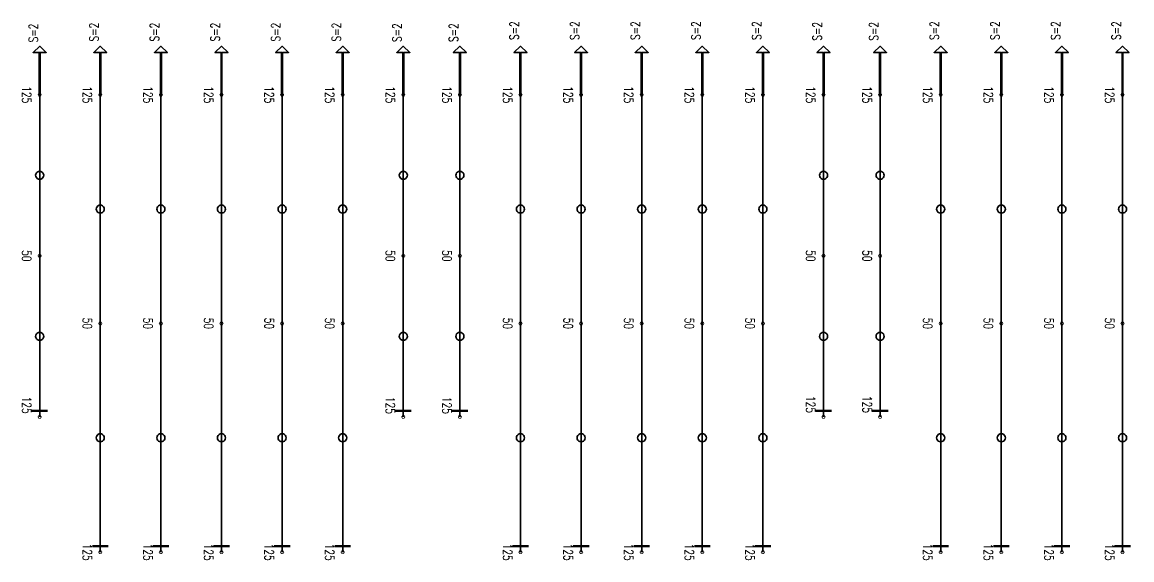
# Model space of a CAD drawing. Header units: millimetres. Extents: x 130150 to 587758, y -25561 to 50684.
# Drawn here: x 524268 to 551730, y 27610 to 40927 of the extents above; entities that cross this region are included whole.
import ezdxf

# ---------------------------------------------------------------- set-up
doc = ezdxf.new("R2010")
doc.units = ezdxf.units.MM
doc.layers.add('Current plane_Column', color=7, linetype='Continuous', true_color=0x4b00ff)
doc.layers.add('NDC_S-TENDON', color=6, linetype='Continuous', lineweight=35)
doc.layers.add('NDC_S_ANNO', color=7, linetype='Continuous', lineweight=20)
doc.styles.add('NDC_ANNO', font='', dxfattribs={"width": 0.8})
doc.styles.get('NDC_ANNO').set_extended_font_data('Dotum')

# ---------------------------------------------------------------- blocks, each defined once
blk = doc.blocks.new('HTB TDY')
at = {"layer": 'NDC_S-TENDON', "linetype": 'Continuous'}
for points, elevation in [([(15962, 29630), (15962, 30680), (16112, 30680), (15950, 30830), (15788, 30680), (15938, 30680), (15938, 29630)], 3575), ([(17462, 29630), (17462, 30680), (17612, 30680), (17450, 30830), (17288, 30680), (17438, 30680), (17438, 29630)], 3575), ([(18962, 29630), (18962, 30680), (19112, 30680), (18950, 30830), (18788, 30680), (18938, 30680), (18938, 29630)], 3575), ([(20462, 29630), (20462, 30680), (20612, 30680), (20450, 30830), (20288, 30680), (20438, 30680), (20438, 29630)], 3575), ([(21962, 29630), (21962, 30680), (22112, 30680), (21950, 30830), (21788, 30680), (21938, 30680), (21938, 29630)], 3575), ([(23462, 29630), (23462, 30680), (23612, 30680), (23450, 30830), (23288, 30680), (23438, 30680), (23438, 29630)], 3575), ([(24962, 29630), (24962, 30680), (25112, 30680), (24950, 30830), (24788, 30680), (24938, 30680), (24938, 29630)], 3575), ([(26362, 29630), (26362, 30680), (26512, 30680), (26350, 30830), (26188, 30680), (26338, 30680), (26338, 29630)], 3575), ([(27862, 29630), (27862, 30680), (28012, 30680), (27850, 30830), (27688, 30680), (27838, 30680), (27838, 29630)], 3575), ([(29362, 29630), (29362, 30680), (29512, 30680), (29350, 30830), (29188, 30680), (29338, 30680), (29338, 29630)], 3575), ([(30862, 29630), (30862, 30680), (31012, 30680), (30850, 30830), (30688, 30680), (30838, 30680), (30838, 29630)], 3575), ([(32362, 29630), (32362, 30680), (32512, 30680), (32350, 30830), (32188, 30680), (32338, 30680), (32338, 29630)], 3575), ([(33862, 29630), (33862, 30680), (34012, 30680), (33850, 30830), (33688, 30680), (33838, 30680), (33838, 29630)], 3575), ([(35362, 29630), (35362, 30680), (35512, 30680), (35350, 30830), (35188, 30680), (35338, 30680), (35338, 29630)], 3575), ([(36762, 29630), (36762, 30680), (36912, 30680), (36750, 30830), (36588, 30680), (36738, 30680), (36738, 29630)], 3575), ([(38262, 29630), (38262, 30680), (38412, 30680), (38250, 30830), (38088, 30680), (38238, 30680), (38238, 29630)], 3575), ([(39762, 29630), (39762, 30680), (39912, 30680), (39750, 30830), (39588, 30680), (39738, 30680), (39738, 29630)], 3575), ([(41262, 29630), (41262, 30680), (41412, 30680), (41250, 30830), (41088, 30680), (41238, 30680), (41238, 29630)], 3575), ([(42762, 29630), (42762, 30680), (42912, 30680), (42750, 30830), (42588, 30680), (42738, 30680), (42738, 29630)], 3575), ([(15950, 27535), (15981, 27540), (16009, 27554), (16031, 27576), (16045, 27604), (16050, 27635), (16045, 27666), (16031, 27694), (16009, 27716), (15981, 27730), (15950, 27735), (15919, 27730), (15891, 27716), (15869, 27694), (15855, 27666), (15850, 27635), (15855, 27604), (15869, 27576), (15891, 27554), (15919, 27540), (15950, 27535)], 3532), ([(24950, 27535), (24981, 27540), (25009, 27554), (25031, 27576), (25045, 27604), (25050, 27635), (25045, 27666), (25031, 27694), (25009, 27716), (24981, 27730), (24950, 27735), (24919, 27730), (24891, 27716), (24869, 27694), (24855, 27666), (24850, 27635), (24855, 27604), (24869, 27576), (24891, 27554), (24919, 27540), (24950, 27535)], 3532), ([(26350, 27535), (26381, 27540), (26409, 27554), (26431, 27576), (26445, 27604), (26450, 27635), (26445, 27666), (26431, 27694), (26409, 27716), (26381, 27730), (26350, 27735), (26319, 27730), (26291, 27716), (26269, 27694), (26255, 27666), (26250, 27635), (26255, 27604), (26269, 27576), (26291, 27554), (26319, 27540), (26350, 27535)], 3532), ([(35350, 27535), (35381, 27540), (35409, 27554), (35431, 27576), (35445, 27604), (35450, 27635), (35445, 27666), (35431, 27694), (35409, 27716), (35381, 27730), (35350, 27735), (35319, 27730), (35291, 27716), (35269, 27694), (35255, 27666), (35250, 27635), (35255, 27604), (35269, 27576), (35291, 27554), (35319, 27540), (35350, 27535)], 3532), ([(36750, 27535), (36781, 27540), (36809, 27554), (36831, 27576), (36845, 27604), (36850, 27635), (36845, 27666), (36831, 27694), (36809, 27716), (36781, 27730), (36750, 27735), (36719, 27730), (36691, 27716), (36669, 27694), (36655, 27666), (36650, 27635), (36655, 27604), (36669, 27576), (36691, 27554), (36719, 27540), (36750, 27535)], 3532), ([(17450, 26698), (17481, 26702), (17509, 26717), (17531, 26739), (17545, 26767), (17550, 26798), (17545, 26829), (17531, 26856), (17509, 26879), (17481, 26893), (17450, 26898), (17419, 26893), (17391, 26879), (17369, 26856), (17355, 26829), (17350, 26798), (17355, 26767), (17369, 26739), (17391, 26717), (17419, 26702), (17450, 26698)], 3532), ([(18950, 26698), (18981, 26702), (19009, 26717), (19031, 26739), (19045, 26767), (19050, 26798), (19045, 26829), (19031, 26856), (19009, 26879), (18981, 26893), (18950, 26898), (18919, 26893), (18891, 26879), (18869, 26856), (18855, 26829), (18850, 26798), (18855, 26767), (18869, 26739), (18891, 26717), (18919, 26702), (18950, 26698)], 3532), ([(20450, 26698), (20481, 26702), (20509, 26717), (20531, 26739), (20545, 26767), (20550, 26798), (20545, 26829), (20531, 26856), (20509, 26879), (20481, 26893), (20450, 26898), (20419, 26893), (20391, 26879), (20369, 26856), (20355, 26829), (20350, 26798), (20355, 26767), (20369, 26739), (20391, 26717), (20419, 26702), (20450, 26698)], 3532), ([(21950, 26698), (21981, 26702), (22009, 26717), (22031, 26739), (22045, 26767), (22050, 26798), (22045, 26829), (22031, 26856), (22009, 26879), (21981, 26893), (21950, 26898), (21919, 26893), (21891, 26879), (21869, 26856), (21855, 26829), (21850, 26798), (21855, 26767), (21869, 26739), (21891, 26717), (21919, 26702), (21950, 26698)], 3532), ([(23450, 26698), (23481, 26702), (23509, 26717), (23531, 26739), (23545, 26767), (23550, 26798), (23545, 26829), (23531, 26856), (23509, 26879), (23481, 26893), (23450, 26898), (23419, 26893), (23391, 26879), (23369, 26856), (23355, 26829), (23350, 26798), (23355, 26767), (23369, 26739), (23391, 26717), (23419, 26702), (23450, 26698)], 3532), ([(27850, 26698), (27881, 26702), (27909, 26717), (27931, 26739), (27945, 26767), (27950, 26798), (27945, 26829), (27931, 26856), (27909, 26879), (27881, 26893), (27850, 26898), (27819, 26893), (27791, 26879), (27769, 26856), (27755, 26829), (27750, 26798), (27755, 26767), (27769, 26739), (27791, 26717), (27819, 26702), (27850, 26698)], 3532), ([(29350, 26698), (29381, 26702), (29409, 26717), (29431, 26739), (29445, 26767), (29450, 26798), (29445, 26829), (29431, 26856), (29409, 26879), (29381, 26893), (29350, 26898), (29319, 26893), (29291, 26879), (29269, 26856), (29255, 26829), (29250, 26798), (29255, 26767), (29269, 26739), (29291, 26717), (29319, 26702), (29350, 26698)], 3532), ([(30850, 26698), (30881, 26702), (30909, 26717), (30931, 26739), (30945, 26767), (30950, 26798), (30945, 26829), (30931, 26856), (30909, 26879), (30881, 26893), (30850, 26898), (30819, 26893), (30791, 26879), (30769, 26856), (30755, 26829), (30750, 26798), (30755, 26767), (30769, 26739), (30791, 26717), (30819, 26702), (30850, 26698)], 3532), ([(32350, 26698), (32381, 26702), (32409, 26717), (32431, 26739), (32445, 26767), (32450, 26798), (32445, 26829), (32431, 26856), (32409, 26879), (32381, 26893), (32350, 26898), (32319, 26893), (32291, 26879), (32269, 26856), (32255, 26829), (32250, 26798), (32255, 26767), (32269, 26739), (32291, 26717), (32319, 26702), (32350, 26698)], 3532), ([(33850, 26698), (33881, 26702), (33909, 26717), (33931, 26739), (33945, 26767), (33950, 26798), (33945, 26829), (33931, 26856), (33909, 26879), (33881, 26893), (33850, 26898), (33819, 26893), (33791, 26879), (33769, 26856), (33755, 26829), (33750, 26798), (33755, 26767), (33769, 26739), (33791, 26717), (33819, 26702), (33850, 26698)], 3532), ([(38250, 26698), (38281, 26702), (38309, 26717), (38331, 26739), (38345, 26767), (38350, 26798), (38345, 26829), (38331, 26856), (38309, 26879), (38281, 26893), (38250, 26898), (38219, 26893), (38191, 26879), (38169, 26856), (38155, 26829), (38150, 26798), (38155, 26767), (38169, 26739), (38191, 26717), (38219, 26702), (38250, 26698)], 3532), ([(39750, 26698), (39781, 26702), (39809, 26717), (39831, 26739), (39845, 26767), (39850, 26798), (39845, 26829), (39831, 26856), (39809, 26879), (39781, 26893), (39750, 26898), (39719, 26893), (39691, 26879), (39669, 26856), (39655, 26829), (39650, 26798), (39655, 26767), (39669, 26739), (39691, 26717), (39719, 26702), (39750, 26698)], 3532), ([(41250, 26698), (41281, 26702), (41309, 26717), (41331, 26739), (41345, 26767), (41350, 26798), (41345, 26829), (41331, 26856), (41309, 26879), (41281, 26893), (41250, 26898), (41219, 26893), (41191, 26879), (41169, 26856), (41155, 26829), (41150, 26798), (41155, 26767), (41169, 26739), (41191, 26717), (41219, 26702), (41250, 26698)], 3532), ([(42750, 26698), (42781, 26702), (42809, 26717), (42831, 26739), (42845, 26767), (42850, 26798), (42845, 26829), (42831, 26856), (42809, 26879), (42781, 26893), (42750, 26898), (42719, 26893), (42691, 26879), (42669, 26856), (42655, 26829), (42650, 26798), (42655, 26767), (42669, 26739), (42691, 26717), (42719, 26702), (42750, 26698)], 3532), ([(15950, 23545), (15981, 23550), (16009, 23564), (16031, 23586), (16045, 23614), (16050, 23645), (16045, 23676), (16031, 23704), (16009, 23726), (15981, 23740), (15950, 23745), (15919, 23740), (15891, 23726), (15869, 23704), (15855, 23676), (15850, 23645), (15855, 23614), (15869, 23586), (15891, 23564), (15919, 23550), (15950, 23545)], 3532), ([(24950, 23545), (24981, 23550), (25009, 23564), (25031, 23586), (25045, 23614), (25050, 23645), (25045, 23676), (25031, 23704), (25009, 23726), (24981, 23740), (24950, 23745), (24919, 23740), (24891, 23726), (24869, 23704), (24855, 23676), (24850, 23645), (24855, 23614), (24869, 23586), (24891, 23564), (24919, 23550), (24950, 23545)], 3532), ([(26350, 23545), (26381, 23550), (26409, 23564), (26431, 23586), (26445, 23614), (26450, 23645), (26445, 23676), (26431, 23704), (26409, 23726), (26381, 23740), (26350, 23745), (26319, 23740), (26291, 23726), (26269, 23704), (26255, 23676), (26250, 23645), (26255, 23614), (26269, 23586), (26291, 23564), (26319, 23550), (26350, 23545)], 3532), ([(35350, 23545), (35381, 23550), (35409, 23564), (35431, 23586), (35445, 23614), (35450, 23645), (35445, 23676), (35431, 23704), (35409, 23726), (35381, 23740), (35350, 23745), (35319, 23740), (35291, 23726), (35269, 23704), (35255, 23676), (35250, 23645), (35255, 23614), (35269, 23586), (35291, 23564), (35319, 23550), (35350, 23545)], 3532), ([(36750, 23545), (36781, 23550), (36809, 23564), (36831, 23586), (36845, 23614), (36850, 23645), (36845, 23676), (36831, 23704), (36809, 23726), (36781, 23740), (36750, 23745), (36719, 23740), (36691, 23726), (36669, 23704), (36655, 23676), (36650, 23645), (36655, 23614), (36669, 23586), (36691, 23564), (36719, 23550), (36750, 23545)], 3532), ([(17450, 21033), (17481, 21037), (17509, 21052), (17531, 21074), (17545, 21102), (17550, 21133), (17545, 21163), (17531, 21191), (17509, 21213), (17481, 21228), (17450, 21233), (17419, 21228), (17391, 21213), (17369, 21191), (17355, 21163), (17350, 21133), (17355, 21102), (17369, 21074), (17391, 21052), (17419, 21037), (17450, 21033)], 3532), ([(18950, 21033), (18981, 21037), (19009, 21052), (19031, 21074), (19045, 21102), (19050, 21133), (19045, 21163), (19031, 21191), (19009, 21213), (18981, 21228), (18950, 21233), (18919, 21228), (18891, 21213), (18869, 21191), (18855, 21163), (18850, 21133), (18855, 21102), (18869, 21074), (18891, 21052), (18919, 21037), (18950, 21033)], 3532), ([(20450, 21033), (20481, 21037), (20509, 21052), (20531, 21074), (20545, 21102), (20550, 21133), (20545, 21163), (20531, 21191), (20509, 21213), (20481, 21228), (20450, 21233), (20419, 21228), (20391, 21213), (20369, 21191), (20355, 21163), (20350, 21133), (20355, 21102), (20369, 21074), (20391, 21052), (20419, 21037), (20450, 21033)], 3532), ([(21950, 21033), (21981, 21037), (22009, 21052), (22031, 21074), (22045, 21102), (22050, 21133), (22045, 21163), (22031, 21191), (22009, 21213), (21981, 21228), (21950, 21233), (21919, 21228), (21891, 21213), (21869, 21191), (21855, 21163), (21850, 21133), (21855, 21102), (21869, 21074), (21891, 21052), (21919, 21037), (21950, 21033)], 3532), ([(23450, 21033), (23481, 21037), (23509, 21052), (23531, 21074), (23545, 21102), (23550, 21133), (23545, 21163), (23531, 21191), (23509, 21213), (23481, 21228), (23450, 21233), (23419, 21228), (23391, 21213), (23369, 21191), (23355, 21163), (23350, 21133), (23355, 21102), (23369, 21074), (23391, 21052), (23419, 21037), (23450, 21033)], 3532), ([(27850, 21033), (27881, 21037), (27909, 21052), (27931, 21074), (27945, 21102), (27950, 21133), (27945, 21163), (27931, 21191), (27909, 21213), (27881, 21228), (27850, 21233), (27819, 21228), (27791, 21213), (27769, 21191), (27755, 21163), (27750, 21133), (27755, 21102), (27769, 21074), (27791, 21052), (27819, 21037), (27850, 21033)], 3532), ([(29350, 21033), (29381, 21037), (29409, 21052), (29431, 21074), (29445, 21102), (29450, 21133), (29445, 21163), (29431, 21191), (29409, 21213), (29381, 21228), (29350, 21233), (29319, 21228), (29291, 21213), (29269, 21191), (29255, 21163), (29250, 21133), (29255, 21102), (29269, 21074), (29291, 21052), (29319, 21037), (29350, 21033)], 3532), ([(30850, 21033), (30881, 21037), (30909, 21052), (30931, 21074), (30945, 21102), (30950, 21133), (30945, 21163), (30931, 21191), (30909, 21213), (30881, 21228), (30850, 21233), (30819, 21228), (30791, 21213), (30769, 21191), (30755, 21163), (30750, 21133), (30755, 21102), (30769, 21074), (30791, 21052), (30819, 21037), (30850, 21033)], 3532), ([(32350, 21033), (32381, 21037), (32409, 21052), (32431, 21074), (32445, 21102), (32450, 21133), (32445, 21163), (32431, 21191), (32409, 21213), (32381, 21228), (32350, 21233), (32319, 21228), (32291, 21213), (32269, 21191), (32255, 21163), (32250, 21133), (32255, 21102), (32269, 21074), (32291, 21052), (32319, 21037), (32350, 21033)], 3532), ([(33850, 21033), (33881, 21037), (33909, 21052), (33931, 21074), (33945, 21102), (33950, 21133), (33945, 21163), (33931, 21191), (33909, 21213), (33881, 21228), (33850, 21233), (33819, 21228), (33791, 21213), (33769, 21191), (33755, 21163), (33750, 21133), (33755, 21102), (33769, 21074), (33791, 21052), (33819, 21037), (33850, 21033)], 3532), ([(38250, 21033), (38281, 21037), (38309, 21052), (38331, 21074), (38345, 21102), (38350, 21133), (38345, 21163), (38331, 21191), (38309, 21213), (38281, 21228), (38250, 21233), (38219, 21228), (38191, 21213), (38169, 21191), (38155, 21163), (38150, 21133), (38155, 21102), (38169, 21074), (38191, 21052), (38219, 21037), (38250, 21033)], 3532), ([(39750, 21033), (39781, 21037), (39809, 21052), (39831, 21074), (39845, 21102), (39850, 21133), (39845, 21163), (39831, 21191), (39809, 21213), (39781, 21228), (39750, 21233), (39719, 21228), (39691, 21213), (39669, 21191), (39655, 21163), (39650, 21133), (39655, 21102), (39669, 21074), (39691, 21052), (39719, 21037), (39750, 21033)], 3532), ([(41250, 21033), (41281, 21037), (41309, 21052), (41331, 21074), (41345, 21102), (41350, 21133), (41345, 21163), (41331, 21191), (41309, 21213), (41281, 21228), (41250, 21233), (41219, 21228), (41191, 21213), (41169, 21191), (41155, 21163), (41150, 21133), (41155, 21102), (41169, 21074), (41191, 21052), (41219, 21037), (41250, 21033)], 3532), ([(42750, 21033), (42781, 21037), (42809, 21052), (42831, 21074), (42845, 21102), (42850, 21133), (42845, 21163), (42831, 21191), (42809, 21213), (42781, 21228), (42750, 21233), (42719, 21228), (42691, 21213), (42669, 21191), (42655, 21163), (42650, 21133), (42655, 21102), (42669, 21074), (42691, 21052), (42719, 21037), (42750, 21033)], 3532)]:
    blk.add_lwpolyline(points, close=True, dxfattribs=dict(at, elevation=elevation))
for points, elevation in [([(15990, 29630, 20, 20, 0), (15970, 29665, 20, 20, 0), (15930, 29665, 20, 20, 0), (15910, 29630, 20, 20, 0), (15930, 29595, 20, 20, 0), (15970, 29595, 20, 20, 0)], 3575), ([(15990, 29630, 20, 20, 0), (15970, 29665, 20, 20, 0), (15930, 29665, 20, 20, 0), (15910, 29630, 20, 20, 0), (15930, 29595, 20, 20, 0), (15970, 29595, 20, 20, 0)], 3575), ([(17490, 29630, 20, 20, 0), (17470, 29665, 20, 20, 0), (17430, 29665, 20, 20, 0), (17410, 29630, 20, 20, 0), (17430, 29595, 20, 20, 0), (17470, 29595, 20, 20, 0)], 3575), ([(17490, 29630, 20, 20, 0), (17470, 29665, 20, 20, 0), (17430, 29665, 20, 20, 0), (17410, 29630, 20, 20, 0), (17430, 29595, 20, 20, 0), (17470, 29595, 20, 20, 0)], 3575), ([(18990, 29630, 20, 20, 0), (18970, 29665, 20, 20, 0), (18930, 29665, 20, 20, 0), (18910, 29630, 20, 20, 0), (18930, 29595, 20, 20, 0), (18970, 29595, 20, 20, 0)], 3575), ([(18990, 29630, 20, 20, 0), (18970, 29665, 20, 20, 0), (18930, 29665, 20, 20, 0), (18910, 29630, 20, 20, 0), (18930, 29595, 20, 20, 0), (18970, 29595, 20, 20, 0)], 3575), ([(20490, 29630, 20, 20, 0), (20470, 29665, 20, 20, 0), (20430, 29665, 20, 20, 0), (20410, 29630, 20, 20, 0), (20430, 29595, 20, 20, 0), (20470, 29595, 20, 20, 0)], 3575), ([(20490, 29630, 20, 20, 0), (20470, 29665, 20, 20, 0), (20430, 29665, 20, 20, 0), (20410, 29630, 20, 20, 0), (20430, 29595, 20, 20, 0), (20470, 29595, 20, 20, 0)], 3575), ([(21990, 29630, 20, 20, 0), (21970, 29665, 20, 20, 0), (21930, 29665, 20, 20, 0), (21910, 29630, 20, 20, 0), (21930, 29595, 20, 20, 0), (21970, 29595, 20, 20, 0)], 3575), ([(21990, 29630, 20, 20, 0), (21970, 29665, 20, 20, 0), (21930, 29665, 20, 20, 0), (21910, 29630, 20, 20, 0), (21930, 29595, 20, 20, 0), (21970, 29595, 20, 20, 0)], 3575), ([(23490, 29630, 20, 20, 0), (23470, 29665, 20, 20, 0), (23430, 29665, 20, 20, 0), (23410, 29630, 20, 20, 0), (23430, 29595, 20, 20, 0), (23470, 29595, 20, 20, 0)], 3575), ([(23490, 29630, 20, 20, 0), (23470, 29665, 20, 20, 0), (23430, 29665, 20, 20, 0), (23410, 29630, 20, 20, 0), (23430, 29595, 20, 20, 0), (23470, 29595, 20, 20, 0)], 3575), ([(24990, 29630, 20, 20, 0), (24970, 29665, 20, 20, 0), (24930, 29665, 20, 20, 0), (24910, 29630, 20, 20, 0), (24930, 29595, 20, 20, 0), (24970, 29595, 20, 20, 0)], 3575), ([(24990, 29630, 20, 20, 0), (24970, 29665, 20, 20, 0), (24930, 29665, 20, 20, 0), (24910, 29630, 20, 20, 0), (24930, 29595, 20, 20, 0), (24970, 29595, 20, 20, 0)], 3575), ([(26390, 29630, 20, 20, 0), (26370, 29665, 20, 20, 0), (26330, 29665, 20, 20, 0), (26310, 29630, 20, 20, 0), (26330, 29595, 20, 20, 0), (26370, 29595, 20, 20, 0)], 3575), ([(26390, 29630, 20, 20, 0), (26370, 29665, 20, 20, 0), (26330, 29665, 20, 20, 0), (26310, 29630, 20, 20, 0), (26330, 29595, 20, 20, 0), (26370, 29595, 20, 20, 0)], 3575), ([(27890, 29630, 20, 20, 0), (27870, 29665, 20, 20, 0), (27830, 29665, 20, 20, 0), (27810, 29630, 20, 20, 0), (27830, 29595, 20, 20, 0), (27870, 29595, 20, 20, 0)], 3575), ([(27890, 29630, 20, 20, 0), (27870, 29665, 20, 20, 0), (27830, 29665, 20, 20, 0), (27810, 29630, 20, 20, 0), (27830, 29595, 20, 20, 0), (27870, 29595, 20, 20, 0)], 3575), ([(29390, 29630, 20, 20, 0), (29370, 29665, 20, 20, 0), (29330, 29665, 20, 20, 0), (29310, 29630, 20, 20, 0), (29330, 29595, 20, 20, 0), (29370, 29595, 20, 20, 0)], 3575), ([(29390, 29630, 20, 20, 0), (29370, 29665, 20, 20, 0), (29330, 29665, 20, 20, 0), (29310, 29630, 20, 20, 0), (29330, 29595, 20, 20, 0), (29370, 29595, 20, 20, 0)], 3575), ([(30890, 29630, 20, 20, 0), (30870, 29665, 20, 20, 0), (30830, 29665, 20, 20, 0), (30810, 29630, 20, 20, 0), (30830, 29595, 20, 20, 0), (30870, 29595, 20, 20, 0)], 3575), ([(30890, 29630, 20, 20, 0), (30870, 29665, 20, 20, 0), (30830, 29665, 20, 20, 0), (30810, 29630, 20, 20, 0), (30830, 29595, 20, 20, 0), (30870, 29595, 20, 20, 0)], 3575), ([(32390, 29630, 20, 20, 0), (32370, 29665, 20, 20, 0), (32330, 29665, 20, 20, 0), (32310, 29630, 20, 20, 0), (32330, 29595, 20, 20, 0), (32370, 29595, 20, 20, 0)], 3575), ([(32390, 29630, 20, 20, 0), (32370, 29665, 20, 20, 0), (32330, 29665, 20, 20, 0), (32310, 29630, 20, 20, 0), (32330, 29595, 20, 20, 0), (32370, 29595, 20, 20, 0)], 3575), ([(33890, 29630, 20, 20, 0), (33870, 29665, 20, 20, 0), (33830, 29665, 20, 20, 0), (33810, 29630, 20, 20, 0), (33830, 29595, 20, 20, 0), (33870, 29595, 20, 20, 0)], 3575), ([(33890, 29630, 20, 20, 0), (33870, 29665, 20, 20, 0), (33830, 29665, 20, 20, 0), (33810, 29630, 20, 20, 0), (33830, 29595, 20, 20, 0), (33870, 29595, 20, 20, 0)], 3575), ([(35390, 29630, 20, 20, 0), (35370, 29665, 20, 20, 0), (35330, 29665, 20, 20, 0), (35310, 29630, 20, 20, 0), (35330, 29595, 20, 20, 0), (35370, 29595, 20, 20, 0)], 3575), ([(35390, 29630, 20, 20, 0), (35370, 29665, 20, 20, 0), (35330, 29665, 20, 20, 0), (35310, 29630, 20, 20, 0), (35330, 29595, 20, 20, 0), (35370, 29595, 20, 20, 0)], 3575), ([(36790, 29630, 20, 20, 0), (36770, 29665, 20, 20, 0), (36730, 29665, 20, 20, 0), (36710, 29630, 20, 20, 0), (36730, 29595, 20, 20, 0), (36770, 29595, 20, 20, 0)], 3575), ([(36790, 29630, 20, 20, 0), (36770, 29665, 20, 20, 0), (36730, 29665, 20, 20, 0), (36710, 29630, 20, 20, 0), (36730, 29595, 20, 20, 0), (36770, 29595, 20, 20, 0)], 3575), ([(38290, 29630, 20, 20, 0), (38270, 29665, 20, 20, 0), (38230, 29665, 20, 20, 0), (38210, 29630, 20, 20, 0), (38230, 29595, 20, 20, 0), (38270, 29595, 20, 20, 0)], 3575), ([(38290, 29630, 20, 20, 0), (38270, 29665, 20, 20, 0), (38230, 29665, 20, 20, 0), (38210, 29630, 20, 20, 0), (38230, 29595, 20, 20, 0), (38270, 29595, 20, 20, 0)], 3575), ([(39790, 29630, 20, 20, 0), (39770, 29665, 20, 20, 0), (39730, 29665, 20, 20, 0), (39710, 29630, 20, 20, 0), (39730, 29595, 20, 20, 0), (39770, 29595, 20, 20, 0)], 3575), ([(39790, 29630, 20, 20, 0), (39770, 29665, 20, 20, 0), (39730, 29665, 20, 20, 0), (39710, 29630, 20, 20, 0), (39730, 29595, 20, 20, 0), (39770, 29595, 20, 20, 0)], 3575), ([(41290, 29630, 20, 20, 0), (41270, 29665, 20, 20, 0), (41230, 29665, 20, 20, 0), (41210, 29630, 20, 20, 0), (41230, 29595, 20, 20, 0), (41270, 29595, 20, 20, 0)], 3575), ([(41290, 29630, 20, 20, 0), (41270, 29665, 20, 20, 0), (41230, 29665, 20, 20, 0), (41210, 29630, 20, 20, 0), (41230, 29595, 20, 20, 0), (41270, 29595, 20, 20, 0)], 3575), ([(42790, 29630, 20, 20, 0), (42770, 29665, 20, 20, 0), (42730, 29665, 20, 20, 0), (42710, 29630, 20, 20, 0), (42730, 29595, 20, 20, 0), (42770, 29595, 20, 20, 0)], 3575), ([(42790, 29630, 20, 20, 0), (42770, 29665, 20, 20, 0), (42730, 29665, 20, 20, 0), (42710, 29630, 20, 20, 0), (42730, 29595, 20, 20, 0), (42770, 29595, 20, 20, 0)], 3575), ([(15990, 25640, 20, 20, 0), (15970, 25675, 20, 20, 0), (15930, 25675, 20, 20, 0), (15910, 25640, 20, 20, 0), (15930, 25605, 20, 20, 0), (15970, 25605, 20, 20, 0)], 3500), ([(15990, 25640, 20, 20, 0), (15970, 25675, 20, 20, 0), (15930, 25675, 20, 20, 0), (15910, 25640, 20, 20, 0), (15930, 25605, 20, 20, 0), (15970, 25605, 20, 20, 0)], 3500), ([(24990, 25640, 20, 20, 0), (24970, 25675, 20, 20, 0), (24930, 25675, 20, 20, 0), (24910, 25640, 20, 20, 0), (24930, 25605, 20, 20, 0), (24970, 25605, 20, 20, 0)], 3500), ([(24990, 25640, 20, 20, 0), (24970, 25675, 20, 20, 0), (24930, 25675, 20, 20, 0), (24910, 25640, 20, 20, 0), (24930, 25605, 20, 20, 0), (24970, 25605, 20, 20, 0)], 3500), ([(26390, 25640, 20, 20, 0), (26370, 25675, 20, 20, 0), (26330, 25675, 20, 20, 0), (26310, 25640, 20, 20, 0), (26330, 25605, 20, 20, 0), (26370, 25605, 20, 20, 0)], 3500), ([(26390, 25640, 20, 20, 0), (26370, 25675, 20, 20, 0), (26330, 25675, 20, 20, 0), (26310, 25640, 20, 20, 0), (26330, 25605, 20, 20, 0), (26370, 25605, 20, 20, 0)], 3500), ([(35390, 25640, 20, 20, 0), (35370, 25675, 20, 20, 0), (35330, 25675, 20, 20, 0), (35310, 25640, 20, 20, 0), (35330, 25605, 20, 20, 0), (35370, 25605, 20, 20, 0)], 3500), ([(35390, 25640, 20, 20, 0), (35370, 25675, 20, 20, 0), (35330, 25675, 20, 20, 0), (35310, 25640, 20, 20, 0), (35330, 25605, 20, 20, 0), (35370, 25605, 20, 20, 0)], 3500), ([(36790, 25640, 20, 20, 0), (36770, 25675, 20, 20, 0), (36730, 25675, 20, 20, 0), (36710, 25640, 20, 20, 0), (36730, 25605, 20, 20, 0), (36770, 25605, 20, 20, 0)], 3500), ([(36790, 25640, 20, 20, 0), (36770, 25675, 20, 20, 0), (36730, 25675, 20, 20, 0), (36710, 25640, 20, 20, 0), (36730, 25605, 20, 20, 0), (36770, 25605, 20, 20, 0)], 3500), ([(17490, 23965, 20, 20, 0), (17470, 24000, 20, 20, 0), (17430, 24000, 20, 20, 0), (17410, 23965, 20, 20, 0), (17430, 23930, 20, 20, 0), (17470, 23930, 20, 20, 0)], 3500), ([(17490, 23965, 20, 20, 0), (17470, 24000, 20, 20, 0), (17430, 24000, 20, 20, 0), (17410, 23965, 20, 20, 0), (17430, 23930, 20, 20, 0), (17470, 23930, 20, 20, 0)], 3500), ([(18990, 23965, 20, 20, 0), (18970, 24000, 20, 20, 0), (18930, 24000, 20, 20, 0), (18910, 23965, 20, 20, 0), (18930, 23930, 20, 20, 0), (18970, 23930, 20, 20, 0)], 3500), ([(18990, 23965, 20, 20, 0), (18970, 24000, 20, 20, 0), (18930, 24000, 20, 20, 0), (18910, 23965, 20, 20, 0), (18930, 23930, 20, 20, 0), (18970, 23930, 20, 20, 0)], 3500), ([(20490, 23965, 20, 20, 0), (20470, 24000, 20, 20, 0), (20430, 24000, 20, 20, 0), (20410, 23965, 20, 20, 0), (20430, 23930, 20, 20, 0), (20470, 23930, 20, 20, 0)], 3500), ([(20490, 23965, 20, 20, 0), (20470, 24000, 20, 20, 0), (20430, 24000, 20, 20, 0), (20410, 23965, 20, 20, 0), (20430, 23930, 20, 20, 0), (20470, 23930, 20, 20, 0)], 3500), ([(21990, 23965, 20, 20, 0), (21970, 24000, 20, 20, 0), (21930, 24000, 20, 20, 0), (21910, 23965, 20, 20, 0), (21930, 23930, 20, 20, 0), (21970, 23930, 20, 20, 0)], 3500), ([(21990, 23965, 20, 20, 0), (21970, 24000, 20, 20, 0), (21930, 24000, 20, 20, 0), (21910, 23965, 20, 20, 0), (21930, 23930, 20, 20, 0), (21970, 23930, 20, 20, 0)], 3500), ([(23490, 23965, 20, 20, 0), (23470, 24000, 20, 20, 0), (23430, 24000, 20, 20, 0), (23410, 23965, 20, 20, 0), (23430, 23930, 20, 20, 0), (23470, 23930, 20, 20, 0)], 3500), ([(23490, 23965, 20, 20, 0), (23470, 24000, 20, 20, 0), (23430, 24000, 20, 20, 0), (23410, 23965, 20, 20, 0), (23430, 23930, 20, 20, 0), (23470, 23930, 20, 20, 0)], 3500), ([(27890, 23965, 20, 20, 0), (27870, 24000, 20, 20, 0), (27830, 24000, 20, 20, 0), (27810, 23965, 20, 20, 0), (27830, 23930, 20, 20, 0), (27870, 23930, 20, 20, 0)], 3500), ([(27890, 23965, 20, 20, 0), (27870, 24000, 20, 20, 0), (27830, 24000, 20, 20, 0), (27810, 23965, 20, 20, 0), (27830, 23930, 20, 20, 0), (27870, 23930, 20, 20, 0)], 3500), ([(29390, 23965, 20, 20, 0), (29370, 24000, 20, 20, 0), (29330, 24000, 20, 20, 0), (29310, 23965, 20, 20, 0), (29330, 23930, 20, 20, 0), (29370, 23930, 20, 20, 0)], 3500), ([(29390, 23965, 20, 20, 0), (29370, 24000, 20, 20, 0), (29330, 24000, 20, 20, 0), (29310, 23965, 20, 20, 0), (29330, 23930, 20, 20, 0), (29370, 23930, 20, 20, 0)], 3500), ([(30890, 23965, 20, 20, 0), (30870, 24000, 20, 20, 0), (30830, 24000, 20, 20, 0), (30810, 23965, 20, 20, 0), (30830, 23930, 20, 20, 0), (30870, 23930, 20, 20, 0)], 3500), ([(30890, 23965, 20, 20, 0), (30870, 24000, 20, 20, 0), (30830, 24000, 20, 20, 0), (30810, 23965, 20, 20, 0), (30830, 23930, 20, 20, 0), (30870, 23930, 20, 20, 0)], 3500), ([(32390, 23965, 20, 20, 0), (32370, 24000, 20, 20, 0), (32330, 24000, 20, 20, 0), (32310, 23965, 20, 20, 0), (32330, 23930, 20, 20, 0), (32370, 23930, 20, 20, 0)], 3500), ([(32390, 23965, 20, 20, 0), (32370, 24000, 20, 20, 0), (32330, 24000, 20, 20, 0), (32310, 23965, 20, 20, 0), (32330, 23930, 20, 20, 0), (32370, 23930, 20, 20, 0)], 3500), ([(33890, 23965, 20, 20, 0), (33870, 24000, 20, 20, 0), (33830, 24000, 20, 20, 0), (33810, 23965, 20, 20, 0), (33830, 23930, 20, 20, 0), (33870, 23930, 20, 20, 0)], 3500), ([(33890, 23965, 20, 20, 0), (33870, 24000, 20, 20, 0), (33830, 24000, 20, 20, 0), (33810, 23965, 20, 20, 0), (33830, 23930, 20, 20, 0), (33870, 23930, 20, 20, 0)], 3500), ([(38290, 23965, 20, 20, 0), (38270, 24000, 20, 20, 0), (38230, 24000, 20, 20, 0), (38210, 23965, 20, 20, 0), (38230, 23930, 20, 20, 0), (38270, 23930, 20, 20, 0)], 3500), ([(38290, 23965, 20, 20, 0), (38270, 24000, 20, 20, 0), (38230, 24000, 20, 20, 0), (38210, 23965, 20, 20, 0), (38230, 23930, 20, 20, 0), (38270, 23930, 20, 20, 0)], 3500), ([(39790, 23965, 20, 20, 0), (39770, 24000, 20, 20, 0), (39730, 24000, 20, 20, 0), (39710, 23965, 20, 20, 0), (39730, 23930, 20, 20, 0), (39770, 23930, 20, 20, 0)], 3500), ([(39790, 23965, 20, 20, 0), (39770, 24000, 20, 20, 0), (39730, 24000, 20, 20, 0), (39710, 23965, 20, 20, 0), (39730, 23930, 20, 20, 0), (39770, 23930, 20, 20, 0)], 3500), ([(41290, 23965, 20, 20, 0), (41270, 24000, 20, 20, 0), (41230, 24000, 20, 20, 0), (41210, 23965, 20, 20, 0), (41230, 23930, 20, 20, 0), (41270, 23930, 20, 20, 0)], 3500), ([(41290, 23965, 20, 20, 0), (41270, 24000, 20, 20, 0), (41230, 24000, 20, 20, 0), (41210, 23965, 20, 20, 0), (41230, 23930, 20, 20, 0), (41270, 23930, 20, 20, 0)], 3500), ([(42790, 23965, 20, 20, 0), (42770, 24000, 20, 20, 0), (42730, 24000, 20, 20, 0), (42710, 23965, 20, 20, 0), (42730, 23930, 20, 20, 0), (42770, 23930, 20, 20, 0)], 3500), ([(42790, 23965, 20, 20, 0), (42770, 24000, 20, 20, 0), (42730, 24000, 20, 20, 0), (42710, 23965, 20, 20, 0), (42730, 23930, 20, 20, 0), (42770, 23930, 20, 20, 0)], 3500), ([(15990, 21650, 20, 20, 0), (15970, 21685, 20, 20, 0), (15930, 21685, 20, 20, 0), (15910, 21650, 20, 20, 0), (15930, 21615, 20, 20, 0), (15970, 21615, 20, 20, 0)], 3575), ([(15990, 21650, 20, 20, 0), (15970, 21685, 20, 20, 0), (15930, 21685, 20, 20, 0), (15910, 21650, 20, 20, 0), (15930, 21615, 20, 20, 0), (15970, 21615, 20, 20, 0)], 3575), ([(24990, 21650, 20, 20, 0), (24970, 21685, 20, 20, 0), (24930, 21685, 20, 20, 0), (24910, 21650, 20, 20, 0), (24930, 21615, 20, 20, 0), (24970, 21615, 20, 20, 0)], 3575), ([(24990, 21650, 20, 20, 0), (24970, 21685, 20, 20, 0), (24930, 21685, 20, 20, 0), (24910, 21650, 20, 20, 0), (24930, 21615, 20, 20, 0), (24970, 21615, 20, 20, 0)], 3575), ([(26390, 21650, 20, 20, 0), (26370, 21685, 20, 20, 0), (26330, 21685, 20, 20, 0), (26310, 21650, 20, 20, 0), (26330, 21615, 20, 20, 0), (26370, 21615, 20, 20, 0)], 3575), ([(26390, 21650, 20, 20, 0), (26370, 21685, 20, 20, 0), (26330, 21685, 20, 20, 0), (26310, 21650, 20, 20, 0), (26330, 21615, 20, 20, 0), (26370, 21615, 20, 20, 0)], 3575), ([(35390, 21650, 20, 20, 0), (35370, 21685, 20, 20, 0), (35330, 21685, 20, 20, 0), (35310, 21650, 20, 20, 0), (35330, 21615, 20, 20, 0), (35370, 21615, 20, 20, 0)], 3575), ([(35390, 21650, 20, 20, 0), (35370, 21685, 20, 20, 0), (35330, 21685, 20, 20, 0), (35310, 21650, 20, 20, 0), (35330, 21615, 20, 20, 0), (35370, 21615, 20, 20, 0)], 3575), ([(36790, 21650, 20, 20, 0), (36770, 21685, 20, 20, 0), (36730, 21685, 20, 20, 0), (36710, 21650, 20, 20, 0), (36730, 21615, 20, 20, 0), (36770, 21615, 20, 20, 0)], 3575), ([(36790, 21650, 20, 20, 0), (36770, 21685, 20, 20, 0), (36730, 21685, 20, 20, 0), (36710, 21650, 20, 20, 0), (36730, 21615, 20, 20, 0), (36770, 21615, 20, 20, 0)], 3575), ([(17490, 18300, 20, 20, 0), (17470, 18335, 20, 20, 0), (17430, 18335, 20, 20, 0), (17410, 18300, 20, 20, 0), (17430, 18265, 20, 20, 0), (17470, 18265, 20, 20, 0)], 3575), ([(17490, 18300, 20, 20, 0), (17470, 18335, 20, 20, 0), (17430, 18335, 20, 20, 0), (17410, 18300, 20, 20, 0), (17430, 18265, 20, 20, 0), (17470, 18265, 20, 20, 0)], 3575), ([(18990, 18300, 20, 20, 0), (18970, 18335, 20, 20, 0), (18930, 18335, 20, 20, 0), (18910, 18300, 20, 20, 0), (18930, 18265, 20, 20, 0), (18970, 18265, 20, 20, 0)], 3575), ([(18990, 18300, 20, 20, 0), (18970, 18335, 20, 20, 0), (18930, 18335, 20, 20, 0), (18910, 18300, 20, 20, 0), (18930, 18265, 20, 20, 0), (18970, 18265, 20, 20, 0)], 3575), ([(20490, 18300, 20, 20, 0), (20470, 18335, 20, 20, 0), (20430, 18335, 20, 20, 0), (20410, 18300, 20, 20, 0), (20430, 18265, 20, 20, 0), (20470, 18265, 20, 20, 0)], 3575), ([(20490, 18300, 20, 20, 0), (20470, 18335, 20, 20, 0), (20430, 18335, 20, 20, 0), (20410, 18300, 20, 20, 0), (20430, 18265, 20, 20, 0), (20470, 18265, 20, 20, 0)], 3575), ([(21990, 18300, 20, 20, 0), (21970, 18335, 20, 20, 0), (21930, 18335, 20, 20, 0), (21910, 18300, 20, 20, 0), (21930, 18265, 20, 20, 0), (21970, 18265, 20, 20, 0)], 3575), ([(21990, 18300, 20, 20, 0), (21970, 18335, 20, 20, 0), (21930, 18335, 20, 20, 0), (21910, 18300, 20, 20, 0), (21930, 18265, 20, 20, 0), (21970, 18265, 20, 20, 0)], 3575), ([(23490, 18300, 20, 20, 0), (23470, 18335, 20, 20, 0), (23430, 18335, 20, 20, 0), (23410, 18300, 20, 20, 0), (23430, 18265, 20, 20, 0), (23470, 18265, 20, 20, 0)], 3575), ([(23490, 18300, 20, 20, 0), (23470, 18335, 20, 20, 0), (23430, 18335, 20, 20, 0), (23410, 18300, 20, 20, 0), (23430, 18265, 20, 20, 0), (23470, 18265, 20, 20, 0)], 3575), ([(27890, 18300, 20, 20, 0), (27870, 18335, 20, 20, 0), (27830, 18335, 20, 20, 0), (27810, 18300, 20, 20, 0), (27830, 18265, 20, 20, 0), (27870, 18265, 20, 20, 0)], 3575), ([(27890, 18300, 20, 20, 0), (27870, 18335, 20, 20, 0), (27830, 18335, 20, 20, 0), (27810, 18300, 20, 20, 0), (27830, 18265, 20, 20, 0), (27870, 18265, 20, 20, 0)], 3575), ([(29390, 18300, 20, 20, 0), (29370, 18335, 20, 20, 0), (29330, 18335, 20, 20, 0), (29310, 18300, 20, 20, 0), (29330, 18265, 20, 20, 0), (29370, 18265, 20, 20, 0)], 3575), ([(29390, 18300, 20, 20, 0), (29370, 18335, 20, 20, 0), (29330, 18335, 20, 20, 0), (29310, 18300, 20, 20, 0), (29330, 18265, 20, 20, 0), (29370, 18265, 20, 20, 0)], 3575), ([(30890, 18300, 20, 20, 0), (30870, 18335, 20, 20, 0), (30830, 18335, 20, 20, 0), (30810, 18300, 20, 20, 0), (30830, 18265, 20, 20, 0), (30870, 18265, 20, 20, 0)], 3575), ([(30890, 18300, 20, 20, 0), (30870, 18335, 20, 20, 0), (30830, 18335, 20, 20, 0), (30810, 18300, 20, 20, 0), (30830, 18265, 20, 20, 0), (30870, 18265, 20, 20, 0)], 3575), ([(32390, 18300, 20, 20, 0), (32370, 18335, 20, 20, 0), (32330, 18335, 20, 20, 0), (32310, 18300, 20, 20, 0), (32330, 18265, 20, 20, 0), (32370, 18265, 20, 20, 0)], 3575), ([(32390, 18300, 20, 20, 0), (32370, 18335, 20, 20, 0), (32330, 18335, 20, 20, 0), (32310, 18300, 20, 20, 0), (32330, 18265, 20, 20, 0), (32370, 18265, 20, 20, 0)], 3575), ([(33890, 18300, 20, 20, 0), (33870, 18335, 20, 20, 0), (33830, 18335, 20, 20, 0), (33810, 18300, 20, 20, 0), (33830, 18265, 20, 20, 0), (33870, 18265, 20, 20, 0)], 3575), ([(33890, 18300, 20, 20, 0), (33870, 18335, 20, 20, 0), (33830, 18335, 20, 20, 0), (33810, 18300, 20, 20, 0), (33830, 18265, 20, 20, 0), (33870, 18265, 20, 20, 0)], 3575), ([(38290, 18300, 20, 20, 0), (38270, 18335, 20, 20, 0), (38230, 18335, 20, 20, 0), (38210, 18300, 20, 20, 0), (38230, 18265, 20, 20, 0), (38270, 18265, 20, 20, 0)], 3575), ([(38290, 18300, 20, 20, 0), (38270, 18335, 20, 20, 0), (38230, 18335, 20, 20, 0), (38210, 18300, 20, 20, 0), (38230, 18265, 20, 20, 0), (38270, 18265, 20, 20, 0)], 3575), ([(39790, 18300, 20, 20, 0), (39770, 18335, 20, 20, 0), (39730, 18335, 20, 20, 0), (39710, 18300, 20, 20, 0), (39730, 18265, 20, 20, 0), (39770, 18265, 20, 20, 0)], 3575), ([(39790, 18300, 20, 20, 0), (39770, 18335, 20, 20, 0), (39730, 18335, 20, 20, 0), (39710, 18300, 20, 20, 0), (39730, 18265, 20, 20, 0), (39770, 18265, 20, 20, 0)], 3575), ([(41290, 18300, 20, 20, 0), (41270, 18335, 20, 20, 0), (41230, 18335, 20, 20, 0), (41210, 18300, 20, 20, 0), (41230, 18265, 20, 20, 0), (41270, 18265, 20, 20, 0)], 3575), ([(41290, 18300, 20, 20, 0), (41270, 18335, 20, 20, 0), (41230, 18335, 20, 20, 0), (41210, 18300, 20, 20, 0), (41230, 18265, 20, 20, 0), (41270, 18265, 20, 20, 0)], 3575), ([(42790, 18300, 20, 20, 0), (42770, 18335, 20, 20, 0), (42730, 18335, 20, 20, 0), (42710, 18300, 20, 20, 0), (42730, 18265, 20, 20, 0), (42770, 18265, 20, 20, 0)], 3575), ([(42790, 18300, 20, 20, 0), (42770, 18335, 20, 20, 0), (42730, 18335, 20, 20, 0), (42710, 18300, 20, 20, 0), (42730, 18265, 20, 20, 0), (42770, 18265, 20, 20, 0)], 3575)]:
    blk.add_lwpolyline(points, format="xyseb", close=True, dxfattribs=dict(at, elevation=elevation))
at = {"layer": 'NDC_S-TENDON', "linetype": 'Continuous', "elevation": 3575}
for points in [[(15750, 21800, 60, 60, 0), (16150, 21800, 60, 60, 0)], [(24750, 21800, 60, 60, 0), (25150, 21800, 60, 60, 0)], [(26150, 21800, 60, 60, 0), (26550, 21800, 60, 60, 0)], [(35150, 21800, 60, 60, 0), (35550, 21800, 60, 60, 0)], [(36550, 21800, 60, 60, 0), (36950, 21800, 60, 60, 0)], [(17250, 18450, 60, 60, 0), (17650, 18450, 60, 60, 0)], [(18750, 18450, 60, 60, 0), (19150, 18450, 60, 60, 0)], [(20250, 18450, 60, 60, 0), (20650, 18450, 60, 60, 0)], [(21750, 18450, 60, 60, 0), (22150, 18450, 60, 60, 0)], [(23250, 18450, 60, 60, 0), (23650, 18450, 60, 60, 0)], [(27650, 18450, 60, 60, 0), (28050, 18450, 60, 60, 0)], [(29150, 18450, 60, 60, 0), (29550, 18450, 60, 60, 0)], [(30650, 18450, 60, 60, 0), (31050, 18450, 60, 60, 0)], [(32150, 18450, 60, 60, 0), (32550, 18450, 60, 60, 0)], [(33650, 18450, 60, 60, 0), (34050, 18450, 60, 60, 0)], [(38050, 18450, 60, 60, 0), (38450, 18450, 60, 60, 0)], [(39550, 18450, 60, 60, 0), (39950, 18450, 60, 60, 0)], [(41050, 18450, 60, 60, 0), (41450, 18450, 60, 60, 0)], [(42550, 18450, 60, 60, 0), (42950, 18450, 60, 60, 0)]]:
    blk.add_lwpolyline(points, format="xyseb", dxfattribs=at)
at = {"layer": 'NDC_S-TENDON', "linetype": 'Continuous'}
for points in [[(15950, 21650, 3575), (15950, 22182, 3572), (15950, 22714, 3562), (15950, 23246, 3545), (15950, 24044, 3520), (15950, 24842, 3505), (15950, 25640, 3500), (15950, 26438, 3505), (15950, 27236, 3520), (15950, 28034, 3545), (15950, 28566, 3562), (15950, 29098, 3572), (15950, 29630, 3575)], [(17450, 18300, 3575), (17450, 19055, 3572), (17450, 19811, 3562), (17450, 20566, 3545), (17450, 21699, 3520), (17450, 22832, 3505), (17450, 23965, 3500), (17450, 25098, 3505), (17450, 26231, 3520), (17450, 27364, 3545), (17450, 28119, 3562), (17450, 28875, 3572), (17450, 29630, 3575)], [(18950, 18300, 3575), (18950, 19055, 3572), (18950, 19811, 3562), (18950, 20566, 3545), (18950, 21699, 3520), (18950, 22832, 3505), (18950, 23965, 3500), (18950, 25098, 3505), (18950, 26231, 3520), (18950, 27364, 3545), (18950, 28119, 3562), (18950, 28875, 3572), (18950, 29630, 3575)], [(20450, 18300, 3575), (20450, 19055, 3572), (20450, 19811, 3562), (20450, 20566, 3545), (20450, 21699, 3520), (20450, 22832, 3505), (20450, 23965, 3500), (20450, 25098, 3505), (20450, 26231, 3520), (20450, 27364, 3545), (20450, 28119, 3562), (20450, 28875, 3572), (20450, 29630, 3575)], [(21950, 18300, 3575), (21950, 19055, 3572), (21950, 19811, 3562), (21950, 20566, 3545), (21950, 21699, 3520), (21950, 22832, 3505), (21950, 23965, 3500), (21950, 25098, 3505), (21950, 26231, 3520), (21950, 27364, 3545), (21950, 28119, 3562), (21950, 28875, 3572), (21950, 29630, 3575)], [(23450, 18300, 3575), (23450, 19055, 3572), (23450, 19811, 3562), (23450, 20566, 3545), (23450, 21699, 3520), (23450, 22832, 3505), (23450, 23965, 3500), (23450, 25098, 3505), (23450, 26231, 3520), (23450, 27364, 3545), (23450, 28119, 3562), (23450, 28875, 3572), (23450, 29630, 3575)], [(24950, 21650, 3575), (24950, 22182, 3572), (24950, 22714, 3562), (24950, 23246, 3545), (24950, 24044, 3520), (24950, 24842, 3505), (24950, 25640, 3500), (24950, 26438, 3505), (24950, 27236, 3520), (24950, 28034, 3545), (24950, 28566, 3562), (24950, 29098, 3572), (24950, 29630, 3575)], [(26350, 21650, 3575), (26350, 22182, 3572), (26350, 22714, 3562), (26350, 23246, 3545), (26350, 24044, 3520), (26350, 24842, 3505), (26350, 25640, 3500), (26350, 26438, 3505), (26350, 27236, 3520), (26350, 28034, 3545), (26350, 28566, 3562), (26350, 29098, 3572), (26350, 29630, 3575)], [(27850, 18300, 3575), (27850, 19055, 3572), (27850, 19811, 3562), (27850, 20566, 3545), (27850, 21699, 3520), (27850, 22832, 3505), (27850, 23965, 3500), (27850, 25098, 3505), (27850, 26231, 3520), (27850, 27364, 3545), (27850, 28119, 3562), (27850, 28875, 3572), (27850, 29630, 3575)], [(29350, 18300, 3575), (29350, 19055, 3572), (29350, 19811, 3562), (29350, 20566, 3545), (29350, 21699, 3520), (29350, 22832, 3505), (29350, 23965, 3500), (29350, 25098, 3505), (29350, 26231, 3520), (29350, 27364, 3545), (29350, 28119, 3562), (29350, 28875, 3572), (29350, 29630, 3575)], [(30850, 18300, 3575), (30850, 19055, 3572), (30850, 19811, 3562), (30850, 20566, 3545), (30850, 21699, 3520), (30850, 22832, 3505), (30850, 23965, 3500), (30850, 25098, 3505), (30850, 26231, 3520), (30850, 27364, 3545), (30850, 28119, 3562), (30850, 28875, 3572), (30850, 29630, 3575)], [(32350, 18300, 3575), (32350, 19055, 3572), (32350, 19811, 3562), (32350, 20566, 3545), (32350, 21699, 3520), (32350, 22832, 3505), (32350, 23965, 3500), (32350, 25098, 3505), (32350, 26231, 3520), (32350, 27364, 3545), (32350, 28119, 3562), (32350, 28875, 3572), (32350, 29630, 3575)], [(33850, 18300, 3575), (33850, 19055, 3572), (33850, 19811, 3562), (33850, 20566, 3545), (33850, 21699, 3520), (33850, 22832, 3505), (33850, 23965, 3500), (33850, 25098, 3505), (33850, 26231, 3520), (33850, 27364, 3545), (33850, 28119, 3562), (33850, 28875, 3572), (33850, 29630, 3575)], [(35350, 21650, 3575), (35350, 22182, 3572), (35350, 22714, 3562), (35350, 23246, 3545), (35350, 24044, 3520), (35350, 24842, 3505), (35350, 25640, 3500), (35350, 26438, 3505), (35350, 27236, 3520), (35350, 28034, 3545), (35350, 28566, 3562), (35350, 29098, 3572), (35350, 29630, 3575)], [(36750, 21650, 3575), (36750, 22182, 3572), (36750, 22714, 3562), (36750, 23246, 3545), (36750, 24044, 3520), (36750, 24842, 3505), (36750, 25640, 3500), (36750, 26438, 3505), (36750, 27236, 3520), (36750, 28034, 3545), (36750, 28566, 3562), (36750, 29098, 3572), (36750, 29630, 3575)], [(38250, 18300, 3575), (38250, 19055, 3572), (38250, 19811, 3562), (38250, 20566, 3545), (38250, 21699, 3520), (38250, 22832, 3505), (38250, 23965, 3500), (38250, 25098, 3505), (38250, 26231, 3520), (38250, 27364, 3545), (38250, 28119, 3562), (38250, 28875, 3572), (38250, 29630, 3575)], [(39750, 18300, 3575), (39750, 19055, 3572), (39750, 19811, 3562), (39750, 20566, 3545), (39750, 21699, 3520), (39750, 22832, 3505), (39750, 23965, 3500), (39750, 25098, 3505), (39750, 26231, 3520), (39750, 27364, 3545), (39750, 28119, 3562), (39750, 28875, 3572), (39750, 29630, 3575)], [(41250, 18300, 3575), (41250, 19055, 3572), (41250, 19811, 3562), (41250, 20566, 3545), (41250, 21699, 3520), (41250, 22832, 3505), (41250, 23965, 3500), (41250, 25098, 3505), (41250, 26231, 3520), (41250, 27364, 3545), (41250, 28119, 3562), (41250, 28875, 3572), (41250, 29630, 3575)], [(42750, 18300, 3575), (42750, 19055, 3572), (42750, 19811, 3562), (42750, 20566, 3545), (42750, 21699, 3520), (42750, 22832, 3505), (42750, 23965, 3500), (42750, 25098, 3505), (42750, 26231, 3520), (42750, 27364, 3545), (42750, 28119, 3562), (42750, 28875, 3572), (42750, 29630, 3575)]]:
    blk.add_polyline3d(points, dxfattribs=at)
at = {"layer": 'NDC_S_ANNO', "linetype": 'Continuous', "char_height": 225, "attachment_point": 5, "line_spacing_factor": 0.75, "style": 'NDC_ANNO'}
for s, insert, rotation in [('\\FSTANDARD.shx;S=2', (15793, 31157, 3700), 90), ('\\FSTANDARD.shx;S=2', (17293, 31180, 3700), 90), ('\\FSTANDARD.shx;S=2', (18793, 31180, 3700), 90), ('\\FSTANDARD.shx;S=2', (20293, 31180, 3700), 90), ('\\FSTANDARD.shx;S=2', (21793, 31180, 3700), 90), ('\\FSTANDARD.shx;S=2', (23293, 31180, 3700), 90), ('\\FSTANDARD.shx;S=2', (24793, 31167, 3700), 90), ('\\FSTANDARD.shx;S=2', (26193, 31167, 3700), 90), ('\\FSTANDARD.shx;S=2', (27693, 31216, 3700), 90), ('\\FSTANDARD.shx;S=2', (29193, 31216, 3700), 90), ('\\FSTANDARD.shx;S=2', (30693, 31216, 3700), 90), ('\\FSTANDARD.shx;S=2', (32193, 31216, 3700), 90), ('\\FSTANDARD.shx;S=2', (33693, 31216, 3700), 90), ('\\FSTANDARD.shx;S=2', (35193, 31201, 3700), 90), ('\\FSTANDARD.shx;S=2', (36593, 31201, 3700), 90), ('\\FSTANDARD.shx;S=2', (38093, 31216, 3700), 90), ('\\FSTANDARD.shx;S=2', (39593, 31216, 3700), 90), ('\\FSTANDARD.shx;S=2', (41093, 31216, 3700), 90), ('\\FSTANDARD.shx;S=2', (42592, 31216, 3700), 90), ('\\FSTANDARD.shx;125', (15630, 29630, 3575), 270), ('\\FSTANDARD.shx;125', (17130, 29630, 3575), 270), ('\\FSTANDARD.shx;125', (18630, 29630, 3575), 270), ('\\FSTANDARD.shx;125', (20130, 29630, 3575), 270), ('\\FSTANDARD.shx;125', (21630, 29630, 3575), 270), ('\\FSTANDARD.shx;125', (23130, 29630, 3575), 270), ('\\FSTANDARD.shx;125', (24630, 29630, 3575), 270), ('\\FSTANDARD.shx;125', (26030, 29630, 3575), 270), ('\\FSTANDARD.shx;125', (27530, 29630, 3575), 270), ('\\FSTANDARD.shx;125', (29030, 29630, 3575), 270), ('\\FSTANDARD.shx;125', (30530, 29630, 3575), 270), ('\\FSTANDARD.shx;125', (32030, 29630, 3575), 270), ('\\FSTANDARD.shx;125', (33530, 29630, 3575), 270), ('\\FSTANDARD.shx;125', (35030, 29630, 3575), 270), ('\\FSTANDARD.shx;125', (36430, 29630, 3575), 270), ('\\FSTANDARD.shx;125', (37930, 29630, 3575), 270), ('\\FSTANDARD.shx;125', (39430, 29630, 3575), 270), ('\\FSTANDARD.shx;125', (40930, 29630, 3575), 270), ('\\FSTANDARD.shx;125', (42430, 29630, 3575), 270), ('\\FSTANDARD.shx;50', (15630, 25640, 3500), 270), ('\\FSTANDARD.shx;50', (24630, 25640, 3500), 270), ('\\FSTANDARD.shx;50', (26030, 25640, 3500), 270), ('\\FSTANDARD.shx;50', (35030, 25640, 3500), 270), ('\\FSTANDARD.shx;50', (36430, 25640, 3500), 270), ('\\FSTANDARD.shx;50', (17130, 23965, 3500), 270), ('\\FSTANDARD.shx;50', (18630, 23965, 3500), 270), ('\\FSTANDARD.shx;50', (20130, 23965, 3500), 270), ('\\FSTANDARD.shx;50', (21630, 23965, 3500), 270), ('\\FSTANDARD.shx;50', (23130, 23965, 3500), 270), ('\\FSTANDARD.shx;50', (27530, 23965, 3500), 270), ('\\FSTANDARD.shx;50', (29030, 23965, 3500), 270), ('\\FSTANDARD.shx;50', (30530, 23965, 3500), 270), ('\\FSTANDARD.shx;50', (32030, 23965, 3500), 270), ('\\FSTANDARD.shx;50', (33530, 23965, 3500), 270), ('\\FSTANDARD.shx;50', (37930, 23965, 3500), 270), ('\\FSTANDARD.shx;50', (39430, 23965, 3500), 270), ('\\FSTANDARD.shx;50', (40930, 23965, 3500), 270), ('\\FSTANDARD.shx;50', (42430, 23965, 3500), 270), ('\\FSTANDARD.shx;125', (15630, 21942, 3575), 270), ('\\FSTANDARD.shx;125', (24630, 21936, 3575), 270), ('\\FSTANDARD.shx;125', (26030, 21936, 3575), 270), ('\\FSTANDARD.shx;125', (35030, 21959, 3575), 270), ('\\FSTANDARD.shx;125', (36430, 21959, 3575), 270), ('\\FSTANDARD.shx;125', (17130, 18300, 3575), 270), ('\\FSTANDARD.shx;125', (18630, 18300, 3575), 270), ('\\FSTANDARD.shx;125', (20130, 18300, 3575), 270), ('\\FSTANDARD.shx;125', (21630, 18300, 3575), 270), ('\\FSTANDARD.shx;125', (23130, 18300, 3575), 270), ('\\FSTANDARD.shx;125', (27530, 18300, 3575), 270), ('\\FSTANDARD.shx;125', (29030, 18300, 3575), 270), ('\\FSTANDARD.shx;125', (30530, 18300, 3575), 270), ('\\FSTANDARD.shx;125', (32030, 18300, 3575), 270), ('\\FSTANDARD.shx;125', (33530, 18300, 3575), 270), ('\\FSTANDARD.shx;125', (37930, 18300, 3575), 270), ('\\FSTANDARD.shx;125', (39430, 18300, 3575), 270), ('\\FSTANDARD.shx;125', (40930, 18300, 3575), 270), ('\\FSTANDARD.shx;125', (42430, 18300, 3575), 270)]:
    blk.add_mtext(s, dxfattribs=dict(at, insert=insert, rotation=rotation))

msp = doc.modelspace()

# ---------------------------------------------------------------- block references
at = {"layer": 'Current plane_Column'}
msp.add_blockref('HTB TDY', (508750, 9500), dxfattribs=at)

doc.saveas('drawing.dxf')
